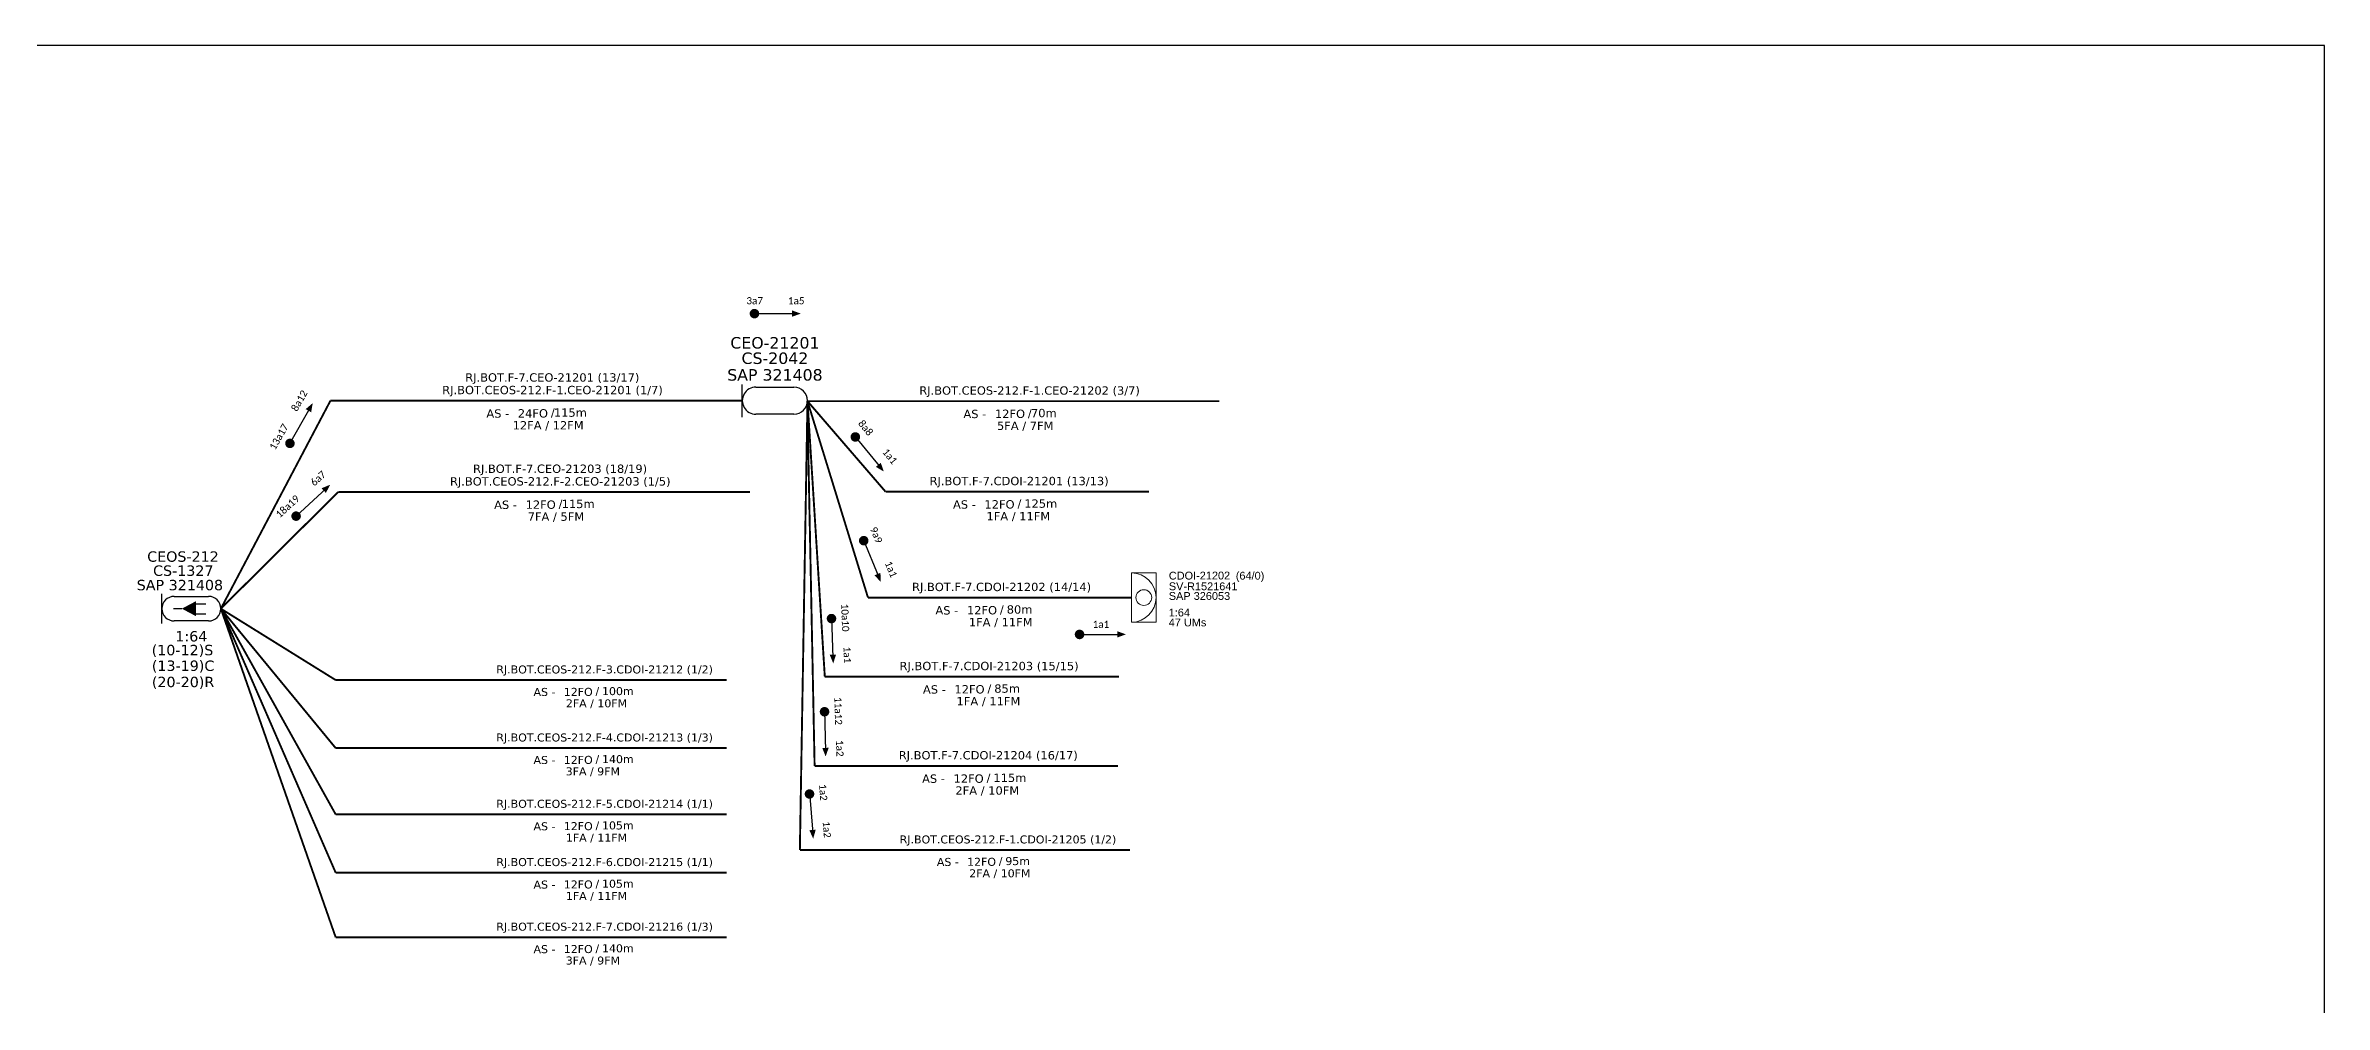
# Model space of a CAD drawing. Extents: x -4 to 837, y 1 to 595.
# Drawn here: x 314 to 837, y 375 to 595 of the extents above; entities that cross this region are included whole.
import ezdxf
from ezdxf.enums import TextEntityAlignment as Align

# ---------------------------------------------------------------- set-up
doc = ezdxf.new("R2010")
doc.units = 0
for name, color, linetype, lineweight in [("20.0-LEGENDA DOS CDO'S", 1, 'Continuous', 0), ('20.1-CDO_INTERIOR', 1, 'Continuous', 0), ('40.1-ETIQUETAS', 1, 'Continuous', 20)]:
    doc.layers.add(name, color=color, linetype=linetype, lineweight=lineweight)
for name, color, linetype in [('20.4-CEOS', 1, 'Continuous'), ('CABO OPTICO EXISTENTE', 5, 'Continuous'), ('CAP a instalar', 1, 'Continuous'), ('SETA', 7, 'Continuous')]:
    doc.layers.add(name, color=color, linetype=linetype)
doc.styles.add('ARIAL', font='arial.ttf')
doc.styles.add('siredit', font='verdana.ttf')
doc.linetypes.add('FENCELINE1', pattern='A,0.25,-0.1,[133,ltypeshp.shx,S=0.1,R=0,X=-0.1,Y=0],-0.1,1', length=1.45)

# ---------------------------------------------------------------- blocks, each defined once
blk = doc.blocks.new('ETIQUETA_RS5F')
at = {"layer": '40.1-ETIQUETAS', "color": 0, "style": 'siredit'}
blk.add_text('/', height=1.5, dxfattribs=at).set_placement((1.58, -1.95), align=Align.MIDDLE_RIGHT)
for tag, p in [('ETIQUETA_R_PRIMARIA', (1.21, 4.1)), ('ETIQUETA_R_SECUNDARIA', (1.21, 2.1)), ('F_ATIVAS/F_MORTAS', (1.14, -4.24))]:
    blk.add_attdef(tag, text='', height=1.5, dxfattribs=at).set_placement(p, align=Align.MIDDLE_CENTER)
for tag, p in [('TIPO_CABO', (-6.58, -2.12)), ('CAP_CABO', (0.4, -2.09))]:
    blk.add_attdef(tag, text='', height=1.5, dxfattribs=at).set_placement(p, align=Align.MIDDLE_RIGHT)
blk.add_attdef('METROS', text='', height=1.5, dxfattribs=at).set_placement((2.14, -1.95), align=Align.MIDDLE_LEFT)
for tag, p in [('FUSÃO_1', (0.85, -8.39)), ('FUSÃO_2', (0.85, -10.6)), ('FUSÃO_3', (0.85, -12.93)), ('FUSÃO_4', (0.85, -15.14)), ('FUSÃO_5', (0.85, -17.16))]:
    blk.add_attdef(tag, text='', height=1.5, dxfattribs=at).set_placement(p, align=Align.CENTER)

msp = doc.modelspace()

# ---------------------------------------------------------------- linework, layer by layer
for p, q in [((837.17, 595.26), (-3.83, 595.26)), ((837.17, 1.26), (837.17, 595.26))]:
    msp.add_line(p, q)
at = {"color": 8, "const_width": 1.09}
msp.add_lwpolyline([(475.96, 533.68, 1), (477.06, 533.68, 1)], format="xyb", close=True, dxfattribs=at)
at = {"color": 7, "const_width": 1.09}
for points in [[(369.54, 503.4, 1), (370.07, 504.35, 1)], [(370.82, 486.79, 1), (371.62, 487.53, 1)]]:
    msp.add_lwpolyline(points, format="xyb", close=True, dxfattribs=at)
at = {"const_width": 1.09}
for points in [[(499.34, 505.77, 1), (500.03, 504.92, 1)], [(501.4, 482.03, 1), (501.82, 481.02, 1)], [(494.19, 464.17, 1), (494.23, 463.08, 1)], [(550.64, 459.98, 1), (551.74, 459.98, 1)], [(492.6, 442.77, 1), (492.62, 441.67, 1)], [(489.11, 423.87, 1), (489.2, 422.78, 1)]]:
    msp.add_lwpolyline(points, format="xyb", close=True, dxfattribs=at)
at = {"layer": '20.1-CDO_INTERIOR', "color": 1, "lineweight": 18}
msp.add_lwpolyline([(568.77, 462.8), (568.77, 474.1), (563.12, 474.1), (563.12, 462.8)], close=True, dxfattribs=at)
msp.add_circle((565.95, 468.45), 1.81, dxfattribs=at)
msp.add_arc((563.12, 468.45), 5.65, 270, 90, dxfattribs=at)
at = {"layer": '20.4-CEOS', "color": 7}
for p, q in [((343.2, 468.72), (351.11, 468.72)), ((351.11, 463.09), (343.2, 463.09))]:
    msp.add_line(p, q, dxfattribs=at)
for points in [[(340.38, 462.51), (340.38, 469.3)], [(348.09, 467.02), (350.49, 467.02)], [(344.97, 465.9), (343.07, 465.9)], [(348.09, 464.68), (350.49, 464.68)]]:
    msp.add_lwpolyline(points, dxfattribs=at)
msp.add_lwpolyline([(344.97, 465.9, 0, 3.48, 0), (348.24, 465.9, 3.48, 3.48, 0)], format="xyseb", dxfattribs=at)
for centre, start, end in [((343.2, 465.9), 90, 270), ((351.11, 465.9), 270, 90)]:
    msp.add_arc(centre, 2.82, start, end, dxfattribs=at)
at = {"layer": 'CAP a instalar', "color": 5, "linetype": 'Continuous'}
for p, q in [((473.72, 509.92), (473.72, 517.43)), ((476.84, 516.79), (485.58, 516.79)), ((485.58, 510.56), (476.84, 510.56))]:
    msp.add_line(p, q, dxfattribs=at)
at = {"layer": 'CAP a instalar', "color": 7, "linetype": 'FENCELINE1', "ltscale": 6, "const_width": 0.437}
for points in [[(379.1, 513.67), (353.93, 465.9)], [(379.1, 513.67), (473.72, 513.67)], [(488.64, 513.63), (490.33, 429.78)], [(488.69, 513.57), (506.62, 492.78)], [(492.67, 450.28), (488.69, 513.68)], [(380.88, 492.7), (353.93, 465.9)], [(380.88, 492.7), (475.51, 492.7)], [(506.62, 492.78), (567.15, 492.78)], [(492.67, 450.28), (560.26, 450.28)], [(490.33, 429.78), (560.06, 429.78)]]:
    msp.add_lwpolyline(points, dxfattribs=at)
at = {"layer": 'CAP a instalar', "color": 8, "linetype": 'FENCELINE1', "ltscale": 6, "const_width": 0.437}
for points in [[(486.94, 410.45), (488.69, 513.57)], [(488.69, 513.57), (583.32, 513.57)], [(380.31, 405.25), (353.93, 465.9)], [(380.31, 390.41), (353.93, 465.9)], [(380.31, 418.64), (353.93, 465.9)], [(380.31, 433.87), (353.93, 465.9)], [(380.31, 449.5), (353.93, 465.9)], [(380.31, 449.5), (470.15, 449.5)], [(380.31, 433.87), (470.15, 433.87)], [(380.31, 418.64), (470.15, 418.64)], [(486.94, 410.45), (562.8, 410.45)], [(380.31, 405.25), (470.15, 405.25)], [(380.31, 390.41), (470.15, 390.41)]]:
    msp.add_lwpolyline(points, dxfattribs=at)
at = {"layer": 'CAP a instalar', "linetype": 'FENCELINE1', "ltscale": 6, "const_width": 0.437}
for points in [[(502.59, 468.45), (488.69, 513.57)], [(502.59, 468.45), (563.12, 468.45)]]:
    msp.add_lwpolyline(points, dxfattribs=at)
at = {"layer": 'CAP a instalar', "color": 5, "linetype": 'Continuous'}
for centre, start_param, end_param in [((476.84, 513.68), 6.283185, 9.424778), ((485.58, 513.68), 3.141593, 6.283185)]:
    msp.add_ellipse(centre, major_axis=(0, 3.12), ratio=1, start_param=start_param, end_param=end_param, dxfattribs=at)
at = {"layer": 'SETA', "color": 8}
msp.add_lwpolyline([(476.51, 533.68), (485.9, 533.68)], dxfattribs=at)
at = {"layer": 'SETA', "color": 7}
for points in [[(369.8, 503.87), (374.43, 512.04)], [(371.22, 487.16), (378.13, 493.52)]]:
    msp.add_lwpolyline(points, dxfattribs=at)
at = {"layer": 'SETA'}
for points in [[(499.46, 505.62), (505.43, 498.35)], [(501.47, 481.85), (505.05, 473.16)], [(494.19, 463.98), (494.55, 454.58)], [(551.19, 459.98), (560.59, 459.98)], [(492.6, 442.57), (492.82, 433.17)], [(489.13, 423.67), (489.9, 414.3)]]:
    msp.add_lwpolyline(points, dxfattribs=at)
at = {"layer": 'SETA', "color": 8}
msp.add_solid([(485.15, 534.42), (487.15, 533.69), (485.15, 532.96)], dxfattribs=at)
at = {"layer": 'SETA', "color": 7}
for points in [[(373.42, 511.75), (375.04, 513.13), (374.68, 511.03)], [(377.07, 493.56), (379.04, 494.38), (378.06, 492.49)]]:
    msp.add_solid(points, dxfattribs=at)
at = {"layer": 'SETA'}
for points in [[(505.53, 499.41), (506.23, 497.4), (504.4, 498.48)], [(505.45, 474.14), (505.53, 472.01), (504.1, 473.58)], [(559.84, 460.73), (561.84, 460), (559.84, 459.27)], [(495.26, 455.36), (494.61, 453.33), (493.8, 455.31)], [(493.55, 433.94), (492.87, 431.92), (492.09, 433.91)], [(490.58, 415.12), (490.01, 413.06), (489.12, 415)]]:
    msp.add_solid(points, dxfattribs=at)

# ---------------------------------------------------------------- block references
at = {"layer": 'CAP a instalar', "color": 7, "linetype": 'FENCELINE1', "ltscale": 7}
ref = msp.add_blockref('ETIQUETA_RS5F', (428.61, 513.44), dxfattribs=dict(at, xscale=1.275711436128995, yscale=1.275711436128995, zscale=1.275711436128995))
ref.add_attrib('ETIQUETA_R_PRIMARIA', 'RJ.BOT.F-7.CEO-21201 (13/17)', dxfattribs={"layer": '40.1-ETIQUETAS', "color": 0, "height": 1.9136, "style": 'siredit'}).set_placement((430.07, 519.02), align=Align.MIDDLE_CENTER)
ref.add_attrib('ETIQUETA_R_SECUNDARIA', 'RJ.BOT.CEOS-212.F-1.CEO-21201 (1/7)', dxfattribs={"layer": '40.1-ETIQUETAS', "color": 0, "height": 1.9136, "style": 'siredit'}).set_placement((430.12, 516.13), align=Align.MIDDLE_CENTER)
ref.add_attrib('TIPO_CABO', 'AS -', dxfattribs={"layer": '40.1-ETIQUETAS', "color": 0, "height": 1.914, "style": 'siredit'}).set_placement((420.17, 510.74), align=Align.MIDDLE_RIGHT)
ref.add_attrib('CAP_CABO', '24FO', dxfattribs={"layer": '40.1-ETIQUETAS', "color": 0, "height": 1.914, "style": 'siredit'}).set_placement((429.07, 510.77), align=Align.MIDDLE_RIGHT)
ref.add_attrib('METROS', '115m', dxfattribs={"layer": '40.1-ETIQUETAS', "color": 0, "height": 1.914, "style": 'siredit'}).set_placement((430.44, 510.95), align=Align.MIDDLE_LEFT)
ref.add_attrib('F_ATIVAS/F_MORTAS', '12FA / 12FM', dxfattribs={"layer": '40.1-ETIQUETAS', "color": 0, "height": 1.9136, "style": 'siredit'}).set_placement((429.12, 508.03), align=Align.MIDDLE_CENTER)
at = {"layer": 'CAP a instalar', "color": 8, "linetype": 'FENCELINE1', "ltscale": 7}
ref = msp.add_blockref('ETIQUETA_RS5F', (538.2, 513.34), dxfattribs=dict(at, xscale=1.275711436128995, yscale=1.275711436128995, zscale=1.275711436128995))
ref.add_attrib('ETIQUETA_R_SECUNDARIA', 'RJ.BOT.CEOS-212.F-1.CEO-21202 (3/7)', dxfattribs={"layer": '40.1-ETIQUETAS', "color": 0, "height": 1.9136, "style": 'siredit'}).set_placement((539.71, 516.02), align=Align.MIDDLE_CENTER)
ref.add_attrib('TIPO_CABO', 'AS -', dxfattribs={"layer": '40.1-ETIQUETAS', "color": 0, "height": 1.914, "style": 'siredit'}).set_placement((529.76, 510.64), align=Align.MIDDLE_RIGHT)
ref.add_attrib('CAP_CABO', '12FO', dxfattribs={"layer": '40.1-ETIQUETAS', "color": 0, "height": 1.914, "style": 'siredit'}).set_placement((538.67, 510.67), align=Align.MIDDLE_RIGHT)
ref.add_attrib('METROS', '70m', dxfattribs={"layer": '40.1-ETIQUETAS', "color": 0, "height": 1.914, "style": 'siredit'}).set_placement((540.03, 510.84), align=Align.MIDDLE_LEFT)
ref.add_attrib('F_ATIVAS/F_MORTAS', '5FA / 7FM', dxfattribs={"layer": '40.1-ETIQUETAS', "color": 0, "height": 1.914, "style": 'siredit'}).set_placement((538.71, 507.92), align=Align.MIDDLE_CENTER)
at = {"layer": 'CAP a instalar', "color": 7, "linetype": 'FENCELINE1', "ltscale": 7}
ref = msp.add_blockref('ETIQUETA_RS5F', (430.39, 492.47), dxfattribs=dict(at, xscale=1.275711436128995, yscale=1.275711436128995, zscale=1.275711436128995))
ref.add_attrib('ETIQUETA_R_PRIMARIA', 'RJ.BOT.F-7.CEO-21203 (18/19)', dxfattribs={"layer": '40.1-ETIQUETAS', "color": 0, "height": 1.9136, "style": 'siredit'}).set_placement((431.85, 498.05), align=Align.MIDDLE_CENTER)
ref.add_attrib('ETIQUETA_R_SECUNDARIA', 'RJ.BOT.CEOS-212.F-2.CEO-21203 (1/5)', dxfattribs={"layer": '40.1-ETIQUETAS', "color": 0, "height": 1.9136, "style": 'siredit'}).set_placement((431.9, 495.15), align=Align.MIDDLE_CENTER)
ref.add_attrib('TIPO_CABO', 'AS -', dxfattribs={"layer": '40.1-ETIQUETAS', "color": 0, "height": 1.914, "style": 'siredit'}).set_placement((421.95, 489.77), align=Align.MIDDLE_RIGHT)
ref.add_attrib('CAP_CABO', '12FO', dxfattribs={"layer": '40.1-ETIQUETAS', "color": 0, "height": 1.914, "style": 'siredit'}).set_placement((430.86, 489.8), align=Align.MIDDLE_RIGHT)
ref.add_attrib('METROS', '115m', dxfattribs={"layer": '40.1-ETIQUETAS', "color": 0, "height": 1.914, "style": 'siredit'}).set_placement((432.22, 489.97), align=Align.MIDDLE_LEFT)
ref.add_attrib('F_ATIVAS/F_MORTAS', '7FA / 5FM', dxfattribs={"layer": '40.1-ETIQUETAS', "color": 0, "height": 1.914, "style": 'siredit'}).set_placement((430.9, 487.05), align=Align.MIDDLE_CENTER)
ref = msp.add_blockref('ETIQUETA_RS5F', (535.8, 492.54), dxfattribs=dict(at, xscale=1.275711436128, yscale=1.275711436128, zscale=1.275711436128))
ref.add_attrib('ETIQUETA_R_SECUNDARIA', 'RJ.BOT.F-7.CDOI-21201 (13/13)', dxfattribs={"layer": 'CABO OPTICO EXISTENTE', "color": 0, "height": 1.9136, "style": 'siredit'}).set_placement((537.31, 495.23), align=Align.MIDDLE_CENTER)
ref.add_attrib('TIPO_CABO', 'AS -', dxfattribs={"layer": '40.1-ETIQUETAS', "color": 0, "height": 1.914, "style": 'siredit'}).set_placement((527.36, 489.84), align=Align.MIDDLE_RIGHT)
ref.add_attrib('CAP_CABO', '12FO', dxfattribs={"layer": '40.1-ETIQUETAS', "color": 0, "height": 1.914, "style": 'siredit'}).set_placement((536.26, 489.87), align=Align.MIDDLE_RIGHT)
ref.add_attrib('METROS', '125m', dxfattribs={"layer": '40.1-ETIQUETAS', "color": 0, "height": 1.914, "style": 'siredit'}).set_placement((538.49, 490.05), align=Align.MIDDLE_LEFT)
ref.add_attrib('F_ATIVAS/F_MORTAS', '1FA / 11FM', dxfattribs={"layer": '40.1-ETIQUETAS', "color": 0, "height": 1.914, "style": 'siredit'}).set_placement((537.13, 487.13), align=Align.MIDDLE_CENTER)
at = {"layer": 'CAP a instalar', "color": 1, "linetype": 'FENCELINE1', "ltscale": 7}
ref = msp.add_blockref('ETIQUETA_RS5F', (531.77, 468.22), dxfattribs=dict(at, xscale=1.275711436128, yscale=1.275711436128, zscale=1.275711436128))
ref.add_attrib('ETIQUETA_R_SECUNDARIA', 'RJ.BOT.F-7.CDOI-21202 (14/14)', dxfattribs={"layer": 'CABO OPTICO EXISTENTE', "color": 0, "height": 1.9136, "style": 'siredit'}).set_placement((533.28, 470.9), align=Align.MIDDLE_CENTER)
ref.add_attrib('TIPO_CABO', 'AS -', dxfattribs={"layer": '40.1-ETIQUETAS', "color": 0, "height": 1.914, "style": 'siredit'}).set_placement((523.33, 465.52), align=Align.MIDDLE_RIGHT)
ref.add_attrib('CAP_CABO', '12FO', dxfattribs={"layer": '40.1-ETIQUETAS', "color": 0, "height": 1.914, "style": 'siredit'}).set_placement((532.24, 465.55), align=Align.MIDDLE_RIGHT)
ref.add_attrib('METROS', '80m', dxfattribs={"layer": '40.1-ETIQUETAS', "color": 0, "height": 1.914, "style": 'siredit'}).set_placement((534.46, 465.72), align=Align.MIDDLE_LEFT)
ref.add_attrib('F_ATIVAS/F_MORTAS', '1FA / 11FM', dxfattribs={"layer": '40.1-ETIQUETAS', "color": 0, "height": 1.914, "style": 'siredit'}).set_placement((533.08, 462.8), align=Align.MIDDLE_CENTER)
at = {"layer": 'CAP a instalar', "color": 8, "linetype": 'FENCELINE1', "ltscale": 7}
ref = msp.add_blockref('ETIQUETA_RS5F', (438.9, 449.36), dxfattribs=dict(at, xscale=1.225193263257331, yscale=1.225193263257331, zscale=1.225193263257331))
ref.add_attrib('ETIQUETA_R_SECUNDARIA', 'RJ.BOT.CEOS-212.F-3.CDOI-21212 (1/2)', dxfattribs={"layer": 'CABO OPTICO EXISTENTE', "color": 0, "height": 1.8378, "style": 'siredit'}).set_placement((442.09, 451.94), align=Align.MIDDLE_CENTER)
ref.add_attrib('TIPO_CABO', 'AS -', dxfattribs={"layer": '40.1-ETIQUETAS', "color": 0, "height": 1.838, "style": 'siredit'}).set_placement((430.79, 446.77), align=Align.MIDDLE_RIGHT)
ref.add_attrib('CAP_CABO', '12FO', dxfattribs={"layer": '40.1-ETIQUETAS', "color": 0, "height": 1.838, "style": 'siredit'}).set_placement((439.35, 446.79), align=Align.MIDDLE_RIGHT)
ref.add_attrib('METROS', '100m', dxfattribs={"layer": '40.1-ETIQUETAS', "color": 0, "height": 1.838, "style": 'siredit'}).set_placement((441.49, 446.96), align=Align.MIDDLE_LEFT)
ref.add_attrib('F_ATIVAS/F_MORTAS', '2FA / 10FM', dxfattribs={"layer": '40.1-ETIQUETAS', "color": 0, "height": 1.838, "style": 'siredit'}).set_placement((440.22, 444.16), align=Align.MIDDLE_CENTER)
at = {"layer": 'CAP a instalar', "color": 7, "linetype": 'FENCELINE1', "ltscale": 7}
ref = msp.add_blockref('ETIQUETA_RS5F', (528.9, 450.05), dxfattribs=dict(at, xscale=1.275711436128, yscale=1.275711436128, zscale=1.275711436128))
ref.add_attrib('ETIQUETA_R_SECUNDARIA', 'RJ.BOT.F-7.CDOI-21203 (15/15)', dxfattribs={"layer": 'CABO OPTICO EXISTENTE', "color": 0, "height": 1.9136, "style": 'siredit'}).set_placement((530.41, 452.73), align=Align.MIDDLE_CENTER)
ref.add_attrib('TIPO_CABO', 'AS -', dxfattribs={"layer": '40.1-ETIQUETAS', "color": 0, "height": 1.914, "style": 'siredit'}).set_placement((520.46, 447.35), align=Align.MIDDLE_RIGHT)
ref.add_attrib('CAP_CABO', '12FO', dxfattribs={"layer": '40.1-ETIQUETAS', "color": 0, "height": 1.914, "style": 'siredit'}).set_placement((529.37, 447.38), align=Align.MIDDLE_RIGHT)
ref.add_attrib('METROS', '85m', dxfattribs={"layer": '40.1-ETIQUETAS', "color": 0, "height": 1.914, "style": 'siredit'}).set_placement((531.6, 447.55), align=Align.MIDDLE_LEFT)
ref.add_attrib('F_ATIVAS/F_MORTAS', '1FA / 11FM', dxfattribs={"layer": '40.1-ETIQUETAS', "color": 0, "height": 1.914, "style": 'siredit'}).set_placement((530.26, 444.63), align=Align.MIDDLE_CENTER)
at = {"layer": 'CAP a instalar', "color": 8, "linetype": 'FENCELINE1', "ltscale": 7}
ref = msp.add_blockref('ETIQUETA_RS5F', (438.9, 433.73), dxfattribs=dict(at, xscale=1.225193263257331, yscale=1.225193263257331, zscale=1.225193263257331))
ref.add_attrib('ETIQUETA_R_SECUNDARIA', 'RJ.BOT.CEOS-212.F-4.CDOI-21213 (1/3)', dxfattribs={"layer": 'CABO OPTICO EXISTENTE', "color": 0, "height": 1.8378, "style": 'siredit'}).set_placement((442.09, 436.31), align=Align.MIDDLE_CENTER)
ref.add_attrib('TIPO_CABO', 'AS -', dxfattribs={"layer": '40.1-ETIQUETAS', "color": 0, "height": 1.838, "style": 'siredit'}).set_placement((430.79, 431.14), align=Align.MIDDLE_RIGHT)
ref.add_attrib('CAP_CABO', '12FO', dxfattribs={"layer": '40.1-ETIQUETAS', "color": 0, "height": 1.838, "style": 'siredit'}).set_placement((439.35, 431.16), align=Align.MIDDLE_RIGHT)
ref.add_attrib('METROS', '140m', dxfattribs={"layer": '40.1-ETIQUETAS', "color": 0, "height": 1.838, "style": 'siredit'}).set_placement((441.49, 431.33), align=Align.MIDDLE_LEFT)
ref.add_attrib('F_ATIVAS/F_MORTAS', '3FA / 9FM', dxfattribs={"layer": '40.1-ETIQUETAS', "color": 0, "height": 1.838, "style": 'siredit'}).set_placement((439.38, 428.53), align=Align.MIDDLE_CENTER)
at = {"layer": 'CAP a instalar', "color": 7, "linetype": 'FENCELINE1', "ltscale": 7}
ref = msp.add_blockref('ETIQUETA_RS5F', (528.71, 429.54), dxfattribs=dict(at, xscale=1.275711436128, yscale=1.275711436128, zscale=1.275711436128))
ref.add_attrib('ETIQUETA_R_SECUNDARIA', 'RJ.BOT.F-7.CDOI-21204 (16/17)', dxfattribs={"layer": 'CABO OPTICO EXISTENTE', "color": 0, "height": 1.9136, "style": 'siredit'}).set_placement((530.22, 432.23), align=Align.MIDDLE_CENTER)
ref.add_attrib('TIPO_CABO', 'AS -', dxfattribs={"layer": '40.1-ETIQUETAS', "color": 0, "height": 1.914, "style": 'siredit'}).set_placement((520.27, 426.85), align=Align.MIDDLE_RIGHT)
ref.add_attrib('CAP_CABO', '12FO', dxfattribs={"layer": '40.1-ETIQUETAS', "color": 0, "height": 1.914, "style": 'siredit'}).set_placement((529.17, 426.87), align=Align.MIDDLE_RIGHT)
ref.add_attrib('METROS', '115m', dxfattribs={"layer": '40.1-ETIQUETAS', "color": 0, "height": 1.914, "style": 'siredit'}).set_placement((531.4, 427.05), align=Align.MIDDLE_LEFT)
ref.add_attrib('F_ATIVAS/F_MORTAS', '2FA / 10FM', dxfattribs={"layer": '40.1-ETIQUETAS', "color": 0, "height": 1.914, "style": 'siredit'}).set_placement((530, 424.13), align=Align.MIDDLE_CENTER)
at = {"layer": 'CAP a instalar', "color": 8, "linetype": 'FENCELINE1', "ltscale": 7}
ref = msp.add_blockref('ETIQUETA_RS5F', (438.9, 418.5), dxfattribs=dict(at, xscale=1.225193263257331, yscale=1.225193263257331, zscale=1.225193263257331))
ref.add_attrib('ETIQUETA_R_SECUNDARIA', 'RJ.BOT.CEOS-212.F-5.CDOI-21214 (1/1)', dxfattribs={"layer": 'CABO OPTICO EXISTENTE', "color": 0, "height": 1.8378, "style": 'siredit'}).set_placement((442.09, 421.08), align=Align.MIDDLE_CENTER)
ref.add_attrib('TIPO_CABO', 'AS -', dxfattribs={"layer": '40.1-ETIQUETAS', "color": 0, "height": 1.838, "style": 'siredit'}).set_placement((430.79, 415.91), align=Align.MIDDLE_RIGHT)
ref.add_attrib('CAP_CABO', '12FO', dxfattribs={"layer": '40.1-ETIQUETAS', "color": 0, "height": 1.838, "style": 'siredit'}).set_placement((439.35, 415.94), align=Align.MIDDLE_RIGHT)
ref.add_attrib('METROS', '105m', dxfattribs={"layer": '40.1-ETIQUETAS', "color": 0, "height": 1.838, "style": 'siredit'}).set_placement((441.49, 416.11), align=Align.MIDDLE_LEFT)
ref.add_attrib('F_ATIVAS/F_MORTAS', '1FA / 11FM', dxfattribs={"layer": '40.1-ETIQUETAS', "color": 0, "height": 1.838, "style": 'siredit'}).set_placement((440.22, 413.3), align=Align.MIDDLE_CENTER)
ref = msp.add_blockref('ETIQUETA_RS5F', (531.55, 410.31), dxfattribs=dict(at, xscale=1.225193263257331, yscale=1.225193263257331, zscale=1.225193263257331))
ref.add_attrib('ETIQUETA_R_SECUNDARIA', 'RJ.BOT.CEOS-212.F-1.CDOI-21205 (1/2)', dxfattribs={"layer": 'CABO OPTICO EXISTENTE', "color": 0, "height": 1.8378, "style": 'siredit'}).set_placement((534.75, 412.89), align=Align.MIDDLE_CENTER)
ref.add_attrib('TIPO_CABO', 'AS -', dxfattribs={"layer": '40.1-ETIQUETAS', "color": 0, "height": 1.838, "style": 'siredit'}).set_placement((523.45, 407.72), align=Align.MIDDLE_RIGHT)
ref.add_attrib('CAP_CABO', '12FO', dxfattribs={"layer": '40.1-ETIQUETAS', "color": 0, "height": 1.838, "style": 'siredit'}).set_placement((532, 407.75), align=Align.MIDDLE_RIGHT)
ref.add_attrib('METROS', '95m', dxfattribs={"layer": '40.1-ETIQUETAS', "color": 0, "height": 1.838, "style": 'siredit'}).set_placement((534.14, 407.92), align=Align.MIDDLE_LEFT)
ref.add_attrib('F_ATIVAS/F_MORTAS', '2FA / 10FM', dxfattribs={"layer": '40.1-ETIQUETAS', "color": 0, "height": 1.838, "style": 'siredit'}).set_placement((532.88, 405.11), align=Align.MIDDLE_CENTER)
ref = msp.add_blockref('ETIQUETA_RS5F', (438.9, 405.11), dxfattribs=dict(at, xscale=1.225193263257331, yscale=1.225193263257331, zscale=1.225193263257331))
ref.add_attrib('ETIQUETA_R_SECUNDARIA', 'RJ.BOT.CEOS-212.F-6.CDOI-21215 (1/1)', dxfattribs={"layer": 'CABO OPTICO EXISTENTE', "color": 0, "height": 1.8378, "style": 'siredit'}).set_placement((442.09, 407.69), align=Align.MIDDLE_CENTER)
ref.add_attrib('TIPO_CABO', 'AS -', dxfattribs={"layer": '40.1-ETIQUETAS', "color": 0, "height": 1.838, "style": 'siredit'}).set_placement((430.79, 402.52), align=Align.MIDDLE_RIGHT)
ref.add_attrib('CAP_CABO', '12FO', dxfattribs={"layer": '40.1-ETIQUETAS', "color": 0, "height": 1.838, "style": 'siredit'}).set_placement((439.35, 402.55), align=Align.MIDDLE_RIGHT)
ref.add_attrib('METROS', '105m', dxfattribs={"layer": '40.1-ETIQUETAS', "color": 0, "height": 1.838, "style": 'siredit'}).set_placement((441.49, 402.72), align=Align.MIDDLE_LEFT)
ref.add_attrib('F_ATIVAS/F_MORTAS', '1FA / 11FM', dxfattribs={"layer": '40.1-ETIQUETAS', "color": 0, "height": 1.838, "style": 'siredit'}).set_placement((440.22, 399.91), align=Align.MIDDLE_CENTER)
ref = msp.add_blockref('ETIQUETA_RS5F', (438.9, 390.27), dxfattribs=dict(at, xscale=1.225193263257331, yscale=1.225193263257331, zscale=1.225193263257331))
ref.add_attrib('ETIQUETA_R_SECUNDARIA', 'RJ.BOT.CEOS-212.F-7.CDOI-21216 (1/3)', dxfattribs={"layer": 'CABO OPTICO EXISTENTE', "color": 0, "height": 1.8378, "style": 'siredit'}).set_placement((442.09, 392.85), align=Align.MIDDLE_CENTER)
ref.add_attrib('TIPO_CABO', 'AS -', dxfattribs={"layer": '40.1-ETIQUETAS', "color": 0, "height": 1.838, "style": 'siredit'}).set_placement((430.79, 387.68), align=Align.MIDDLE_RIGHT)
ref.add_attrib('CAP_CABO', '12FO', dxfattribs={"layer": '40.1-ETIQUETAS', "color": 0, "height": 1.838, "style": 'siredit'}).set_placement((439.35, 387.71), align=Align.MIDDLE_RIGHT)
ref.add_attrib('METROS', '140m', dxfattribs={"layer": '40.1-ETIQUETAS', "color": 0, "height": 1.838, "style": 'siredit'}).set_placement((441.49, 387.88), align=Align.MIDDLE_LEFT)
ref.add_attrib('F_ATIVAS/F_MORTAS', '3FA / 9FM', dxfattribs={"layer": '40.1-ETIQUETAS', "color": 0, "height": 1.838, "style": 'siredit'}).set_placement((439.39, 385.07), align=Align.MIDDLE_CENTER)

# ---------------------------------------------------------------- texts
at = {"color": 8, "char_height": 1.6382, "width": 27.6944, "attachment_point": 5}
for s, insert in [('\\fCalibri|b0|i0|c0|p34;3a7', (476.56, 536.64)), ('\\fCalibri|b0|i0|c0|p34;1a5', (486.1, 536.64))]:
    msp.add_mtext(s, dxfattribs=dict(at, insert=insert))
at = {"color": 7, "char_height": 1.6382, "width": 27.6944, "attachment_point": 5}
for s, insert, rotation in [('\\C7;\\fCalibri|b0|i0|c0|p34;8a12', (371.96, 513.67), 60.4548), ('\\C7;\\fCalibri|b0|i0|c0|p34;13a17', (367.26, 505.38), 60.4548), ('\\C7;\\fCalibri|b0|i0|c0|p34;6a7', (376.27, 495.83), 42.6172), ('\\C7;\\fCalibri|b0|i0|c0|p34;18a19', (369.25, 489.38), 42.6172)]:
    msp.add_mtext(s, dxfattribs=dict(at, insert=insert, rotation=rotation))
at = {"char_height": 1.6406, "width": 27.7353, "attachment_point": 5}
for s, insert, rotation in [('\\fCalibri|b0|i0|c0|p34;8a8', (502.06, 507.43), 309.4148), ('\\fCalibri|b0|i0|c0|p34;1a1', (507.62, 500.9), 309.4148), ('\\fCalibri|b0|i0|c0|p34;9a9', (504.49, 482.82), 292.3282), ('\\fCalibri|b0|i0|c0|p34;1a1', (507.88, 474.95), 292.3282), ('\\fCalibri|b0|i0|c0|p34;10a10', (497.35, 463.85), 272.1491), ('\\fCalibri|b0|i0|c0|p34;1a1', (497.83, 455.28), 272.1491), ('\\fCalibri|b0|i0|c0|p34;11a12', (495.76, 442.4), 271.3388), ('\\fCalibri|b0|i0|c0|p34;1a2', (496.11, 433.83), 271.3388), ('\\fCalibri|b0|i0|c0|p34;1a2', (492.29, 423.69), 274.7008), ('\\fCalibri|b0|i0|c0|p34;1a2', (493.14, 415.15), 274.7008)]:
    msp.add_mtext(s, dxfattribs=dict(at, insert=insert, rotation=rotation))
at = {"insert": (556.11, 462.31), "char_height": 1.6406, "width": 27.7353, "attachment_point": 5}
msp.add_mtext('\\C7;\\fCalibri|b0|i0|c0|p34;1a1', dxfattribs=at)
at = {"layer": "20.0-LEGENDA DOS CDO'S", "color": 1, "style": 'ARIAL'}
for s, height, rotation, p in [('SV-R1521641', 1.7975, 359.9724, (571.7, 470.14)), ('CDOI-21202', 1.797, 0.118, (571.7, 472.59)), ('SAP 326053', 1.797, 359.9724, (571.69, 467.92)), ('1:64', 1.797, 359.9724, (571.68, 464.12)), ('47 UMs', 1.797, 359.9724, (571.68, 461.84))]:
    msp.add_text(s, height=height, rotation=rotation, dxfattribs=at).set_placement(p)
msp.add_text('(64/0)', height=1.797, rotation=359.9724, dxfattribs=at).set_placement((590.36, 472.58), align=Align.CENTER)
at = {"layer": '20.4-CEOS', "color": 5, "style": 'siredit'}
for s, p in [('CEO-21201', (481.21, 528.3)), ('CS-2042', (481.21, 524.76)), ('SAP 321408', (481.21, 520.93))]:
    msp.add_text(s, height=2.639, rotation=0.0129, dxfattribs=at).set_placement(p, align=Align.TOP_CENTER)
at = {"layer": '20.4-CEOS', "color": 7, "style": 'siredit'}
for s, p in [('CEOS-212', (345.23, 479.07)), ('SAP 321408', (344.52, 472.52)), ('CS-1327', (345.3, 475.83)), ('1:64', (347.15, 460.75)), ('(10-12)S', (345.11, 457.59)), ('(13-19)C', (345.25, 453.99)), ('(20-20)R', (345.25, 450.26))]:
    msp.add_text(s, height=2.387, dxfattribs=at).set_placement(p, align=Align.TOP_CENTER)

doc.saveas('drawing.dxf')
